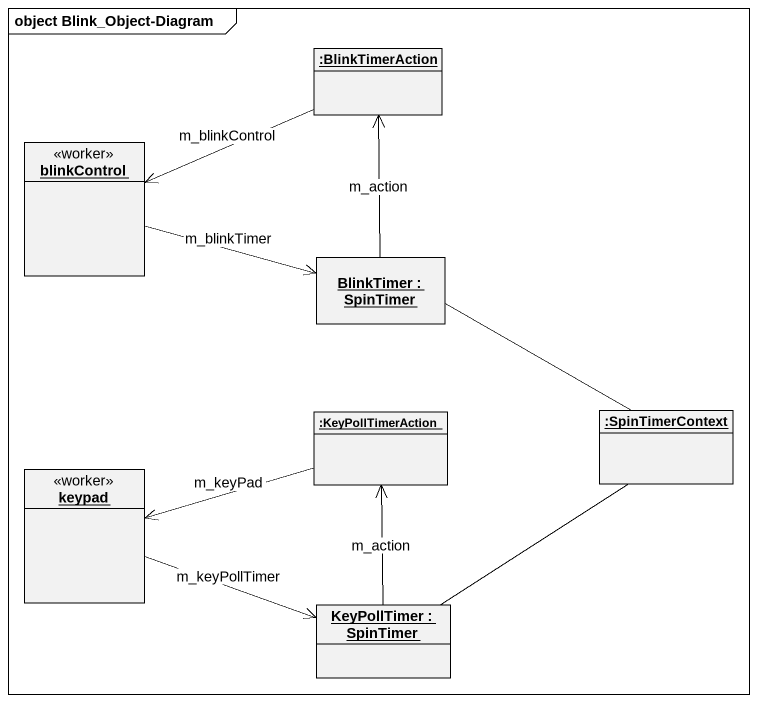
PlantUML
@startuml
mainframe object Blink_Object-Diagram
hide circle
hide empty members
object ":BlinkTimerAction" as BlinkTimerAction
object blinkControl <<worker>>
object "BlinkTimer : SpinTimer" as BlinkTimer
object ":KeyPollTimerAction" as KeyPollTimerAction
object ":SpinTimerContext" as SpinTimerContext
object keypad <<worker>>
object "KeyPollTimer : SpinTimer" as KeyPollTimer
BlinkTimerAction -left-> blinkControl : m_blinkControl
blinkControl -right-> BlinkTimer : m_blinkTimer
BlinkTimer -up-> BlinkTimerAction : m_action
KeyPollTimerAction -left-> keypad : m_keyPad
KeyPollTimerAction <-- KeyPollTimer : m_action
SpinTimerContext -left- BlinkTimer
SpinTimerContext -- KeyPollTimer
keypad -right-> KeyPollTimer : m_keyPollTimer
@enduml
